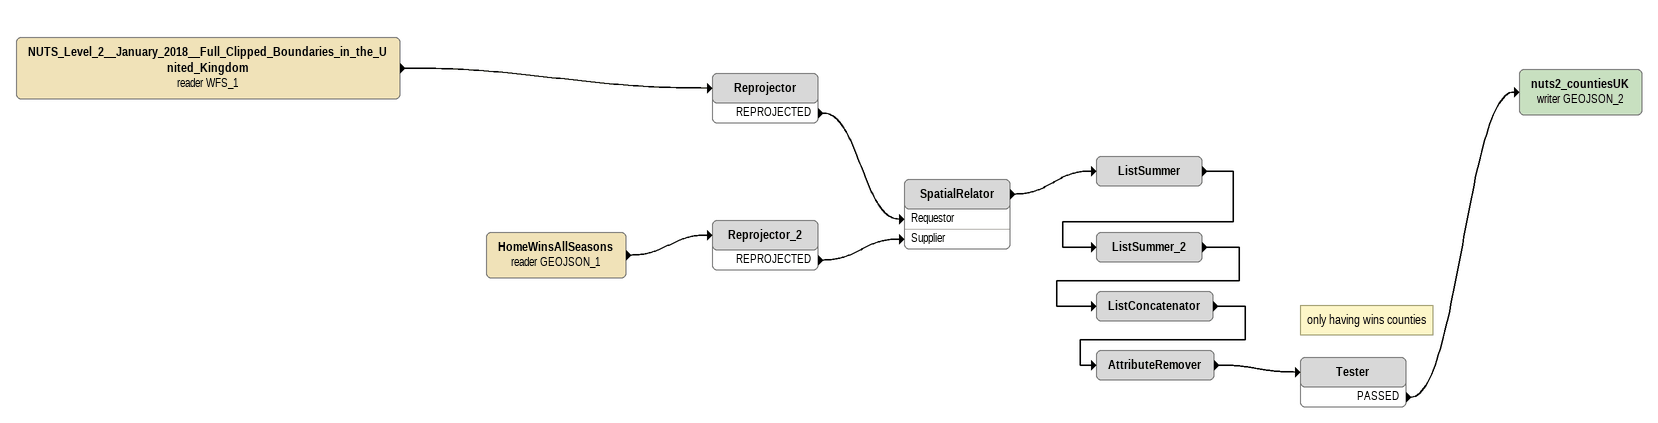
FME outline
NUTS_Level_2__January_2018__Full_Clipped_Boundaries_in_the_United_Kingdom (reader WFS_1)
    -> Reprojector
Reprojector
    REPROJECTED -> SpatialRelator [Requestor]
HomeWinsAllSeasons (reader GEOJSON_1)
    -> Reprojector_2
Reprojector_2
    REPROJECTED -> SpatialRelator [Supplier]
SpatialRelator
    -> ListSummer
ListSummer
    -> ListSummer_2
ListSummer_2
    -> ListConcatenator
ListConcatenator
    -> AttributeRemover
AttributeRemover
    -> Tester
Note: only having wins counties
Tester
    PASSED -> nuts2_countiesUK (writer GEOJSON_2)
nuts2_countiesUK (writer GEOJSON_2)
